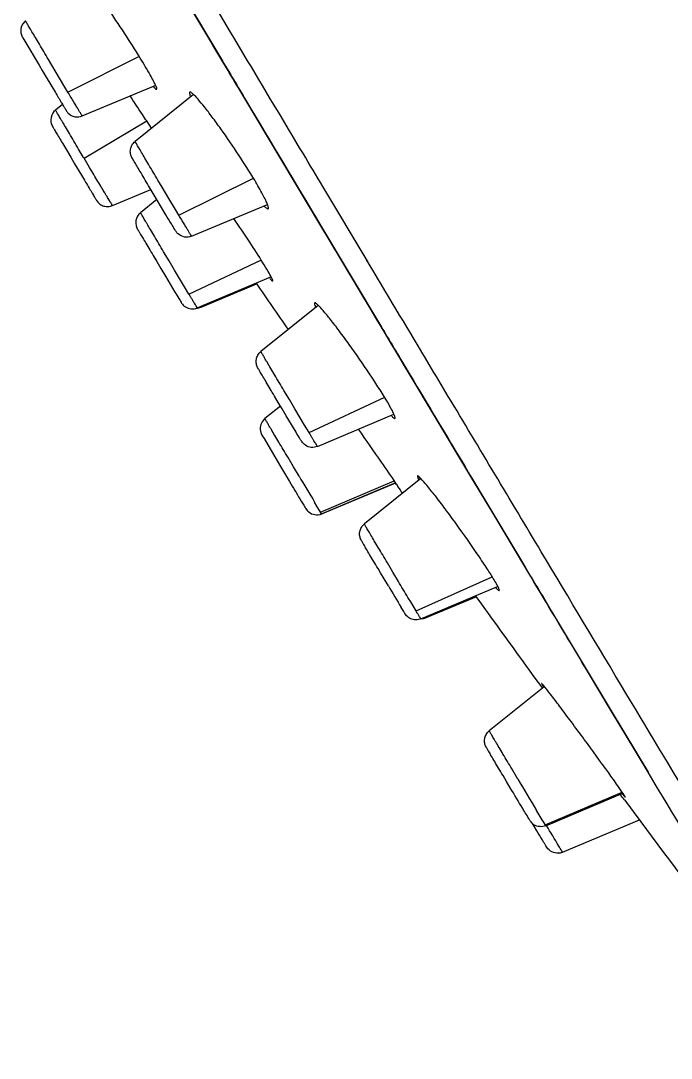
# Model space of a CAD drawing. Extents: x 912 to 2041, y 618 to 1444.
# Drawn here: x 1620.43 to 1635.72, y 1089.43 to 1113.83 of the extents above; entities that cross this region are included whole.
import ezdxf

# ---------------------------------------------------------------- set-up
doc = ezdxf.new("R2010")
doc.units = 0
doc.header["$LTSCALE"] = 10
doc.header["$MEASUREMENT"] = 0
doc.layers.add('1_1', color=7, linetype='CONTINUOUS')

msp = doc.modelspace()

# ---------------------------------------------------------------- linework, layer by layer
at = {"layer": '1_1', "color": 7, "linetype": 'Continuous'}
for p, q in [((1625.131, 1112.945), (1623.621, 1115.473)), ((1623.621, 1115.473), (1625.131, 1112.945)), ((1620.479, 1113.422), (1620.521, 1113.351)), ((1620.521, 1113.351), (1620.859, 1112.781)), ((1620.859, 1112.781), (1620.934, 1112.655)), ((1625.918, 1111.628), (1625.131, 1112.945)), ((1620.934, 1112.655), (1621.028, 1112.498)), ((1621.028, 1112.498), (1621.131, 1112.324)), ((1621.131, 1112.324), (1621.24, 1112.142)), ((1621.873, 1111.589), (1623.584, 1112.308)), ((1624.488, 1112.093), (1623.115, 1110.99)), ((1621.409, 1111.86), (1621.245, 1111.728)), ((1627.483, 1109.008), (1625.918, 1111.628)), ((1623.504, 1111.299), (1623.389, 1111.471)), ((1621.524, 1110.75), (1621.603, 1110.617)), ((1621.603, 1110.617), (1621.685, 1110.478)), ((1621.686, 1110.478), (1621.694, 1110.465)), ((1621.694, 1110.464), (1621.854, 1110.196)), ((1622.584, 1109.48), (1623.485, 1109.859)), ((1623.543, 1109.762), (1623.461, 1109.901)), ((1623.627, 1109.621), (1623.244, 1109.313)), ((1623.635, 1109.607), (1623.543, 1109.762)), ((1623.736, 1109.439), (1623.635, 1109.607)), ((1623.84, 1109.264), (1623.736, 1109.439)), ((1624.444, 1108.76), (1626.228, 1109.51)), ((1627.685, 1108.671), (1627.483, 1109.008)), ((1627.483, 1109.008), (1628.908, 1106.626)), ((1628.908, 1106.626), (1627.685, 1108.671)), ((1623.565, 1108.265), (1623.626, 1108.163)), ((1623.626, 1108.163), (1623.722, 1108.002)), ((1623.722, 1108.002), (1623.829, 1107.823)), ((1623.829, 1107.823), (1624.052, 1107.449)), ((1624.578, 1107.075), (1626.31, 1107.803)), ((1624.667, 1107.091), (1625.991, 1107.647)), ((1627.421, 1107.132), (1626.073, 1106.048)), ((1630.064, 1104.693), (1628.908, 1106.626)), ((1626.482, 1104.853), (1626.394, 1105.002)), ((1626.533, 1104.767), (1626.168, 1104.473)), ((1626.572, 1104.702), (1626.482, 1104.853)), ((1626.671, 1104.536), (1626.572, 1104.702)), ((1631.058, 1103.032), (1630.064, 1104.693)), ((1626.877, 1104.192), (1626.671, 1104.536)), ((1627.402, 1103.819), (1629.199, 1104.574)), ((1626.111, 1104.062), (1626.147, 1104.001)), ((1626.147, 1104.001), (1626.513, 1103.384)), ((1626.513, 1103.384), (1626.605, 1103.229)), ((1626.605, 1103.229), (1626.748, 1102.99)), ((1629.836, 1103.062), (1628.506, 1101.994)), ((1629.775, 1103.076), (1629.804, 1103.089)), ((1631.547, 1102.214), (1631.058, 1103.032)), ((1631.058, 1103.032), (1632.276, 1100.997)), ((1627.502, 1102.234), (1629.249, 1102.968)), ((1627.521, 1102.237), (1629.25, 1102.964)), ((1629.295, 1102.879), (1629.266, 1102.928)), ((1632.276, 1100.997), (1631.547, 1102.214)), ((1628.885, 1100.848), (1628.828, 1100.945)), ((1628.973, 1100.701), (1628.885, 1100.848)), ((1629.07, 1100.538), (1628.973, 1100.701)), ((1629.835, 1099.764), (1631.638, 1100.522)), ((1629.944, 1099.784), (1631.154, 1100.292)), ((1634.312, 1097.6), (1633.8, 1098.454)), ((1632.737, 1098.168), (1631.444, 1097.129)), ((1632.675, 1098.245), (1632.689, 1098.217)), ((1634.87, 1096.67), (1634.312, 1097.6)), ((1634.312, 1097.6), (1635.178, 1096.157)), ((1635.178, 1096.157), (1634.87, 1096.67)), ((1631.849, 1095.941), (1631.768, 1096.077)), ((1631.938, 1095.791), (1631.849, 1095.941)), ((1632.773, 1094.899), (1634.585, 1095.661)), ((1634.579, 1095.563), (1634.531, 1095.628)), ((1634.596, 1095.539), (1634.579, 1095.563)), ((1634.62, 1095.508), (1634.596, 1095.539)), ((1634.638, 1095.575), (1634.624, 1095.603)), ((1632.508, 1094.872), (1632.462, 1094.947)), ((1633.166, 1094.276), (1634.974, 1095.036)), ((1632.564, 1094.776), (1632.508, 1094.872)), ((1633.08, 1094.254), (1633.117, 1094.26)), ((1633.117, 1094.26), (1633.166, 1094.276))]:
    msp.add_line(p, q, dxfattribs=at)
at = {"layer": '1_1', "color": 9, "linetype": 'Continuous'}
for p, q in [((1621.537, 1112.146), (1623.215, 1112.993)), ((1621.341, 1112.475), (1621.079, 1112.914)), ((1621.464, 1112.269), (1621.341, 1112.475)), ((1621.537, 1112.146), (1621.464, 1112.269)), ((1621.916, 1110.594), (1623.389, 1111.472)), ((1621.905, 1110.613), (1621.788, 1110.81)), ((1621.916, 1110.594), (1621.905, 1110.613)), ((1622.047, 1110.375), (1621.916, 1110.594)), ((1622.122, 1110.25), (1622.047, 1110.375)), ((1623.75, 1109.918), (1623.653, 1110.08)), ((1624.146, 1109.255), (1625.903, 1110.125)), ((1623.912, 1109.646), (1623.75, 1109.918)), ((1628.594, 1108.148), (1627.528, 1109.931)), ((1624.065, 1109.391), (1623.912, 1109.646)), ((1624.146, 1109.255), (1624.065, 1109.391)), ((1623.915, 1108.181), (1623.787, 1108.396)), ((1624.044, 1107.965), (1623.915, 1108.181)), ((1624.381, 1107.401), (1626.09, 1108.202)), ((1628.642, 1108.067), (1628.559, 1108.207)), ((1624.277, 1107.574), (1624.044, 1107.965)), ((1624.381, 1107.401), (1624.277, 1107.574)), ((1626.743, 1104.918), (1626.615, 1105.134)), ((1627.205, 1104.145), (1628.986, 1104.98)), ((1626.838, 1104.758), (1626.743, 1104.918)), ((1626.872, 1104.702), (1626.838, 1104.758)), ((1627.102, 1104.318), (1626.872, 1104.702)), ((1627.205, 1104.145), (1627.102, 1104.318)), ((1626.84, 1103.337), (1626.711, 1103.554)), ((1626.97, 1103.12), (1626.84, 1103.337)), ((1627.478, 1102.272), (1629.21, 1103.009)), ((1627.392, 1102.415), (1627.337, 1102.505)), ((1627.478, 1102.272), (1627.392, 1102.415)), ((1627.502, 1102.234), (1627.478, 1102.272)), ((1629.177, 1100.861), (1629.048, 1101.078)), ((1629.307, 1100.644), (1629.177, 1100.861)), ((1629.721, 1099.952), (1631.511, 1100.754)), ((1629.721, 1099.952), (1629.596, 1100.16)), ((1631.989, 1096.209), (1631.978, 1096.227)), ((1632.117, 1095.993), (1631.989, 1096.209)), ((1632.76, 1094.921), (1634.568, 1095.686)), ((1632.617, 1095.157), (1632.557, 1095.257)), ((1632.687, 1095.04), (1632.617, 1095.157)), ((1632.773, 1094.899), (1632.76, 1094.921))]:
    msp.add_line(p, q, dxfattribs=at)
at = {"layer": '1_1', "color": 6, "linetype": 'Continuous'}
for p, q in [((1627.685, 1108.671), (1627.483, 1109.008)), ((1631.548, 1102.214), (1631.058, 1103.032)), ((1632.276, 1100.997), (1631.548, 1102.214)), ((1634.87, 1096.669), (1633.801, 1098.453))]:
    msp.add_line(p, q, dxfattribs=at)
at = {"layer": '1_1', "color": 7, "linetype": 'Continuous'}
for points in [[(1620.539, 1113.827), (1620.521, 1113.812), (1620.473, 1113.754), (1620.446, 1113.699), (1620.431, 1113.642), (1620.427, 1113.591), (1620.431, 1113.542), (1620.443, 1113.497), (1620.454, 1113.469), (1620.462, 1113.452), (1620.466, 1113.444), (1620.47, 1113.438), (1620.479, 1113.422)], [(1626.168, 1104.473), (1626.151, 1104.459), (1626.102, 1104.399), (1626.071, 1104.333), (1626.056, 1104.263), (1626.056, 1104.214), (1626.07, 1104.147), (1626.079, 1104.123), (1626.09, 1104.099), (1626.095, 1104.089), (1626.099, 1104.082), (1626.111, 1104.062)], [(1629.944, 1099.783), (1629.888, 1099.766), (1629.825, 1099.76)]]:
    msp.add_lwpolyline(points, dxfattribs=at)
for centre, radius, start, end in [((1945.184, 1325.946), 386.719, 214.36561, 214.56144), ((1624.551, 1107.368), 0.301, 271.2152, 292.7826), ((1945.184, 1325.946), 386.719, 215.21218, 215.21972), ((1624.831, 1099.998), 5.315, 33.4521, 33.7982), ((1945.184, 1325.946), 386.719, 215.22809, 215.25714), ((1627.405, 1102.512), 0.298, 289.0729, 292.7795), ((1790.574, 1196.805), 188.018, 210.79766, 210.97778), ((1945.184, 1325.946), 386.719, 215.69634, 216.09295), ((1802.604, 1219.881), 209.015, 216.51572, 216.63073), ((1945.184, 1325.946), 386.719, 216.63759, 217.70484)]:
    msp.add_arc(centre, radius, start, end, dxfattribs=at)
at = {"layer": '1_1', "color": 9, "linetype": 'Continuous'}
for centre, radius, start, end in [((1898.502, 1265.029), 316.14, 210.80678, 210.93662), ((1962.567, 1292.855), 384.645, 210.78384, 210.91164)]:
    msp.add_arc(centre, radius, start, end, dxfattribs=at)
for points, knots in [([(1642.344, 1112.214), (1641.435, 1113.879), (1637.427, 1121.152), (1633.305, 1128.361), (1630.083, 1133.899)], [0, 0, 0, 0, 0.228495, 1, 1, 1, 1]), ([(1645.902, 1100.828), (1645.304, 1101.786), (1644.044, 1103.836), (1641.279, 1108.385), (1637.403, 1114.823), (1632.376, 1123.21), (1628.856, 1129.098), (1627.044, 1132.14)], [0, 0, 0, 0, 0.092677, 0.197499, 0.436915, 0.709413, 1, 1, 1, 1]), ([(1625.849, 1131.316), (1627.709, 1128.194), (1631.321, 1122.152), (1636.476, 1113.556), (1640.446, 1106.97), (1643.273, 1102.335), (1644.559, 1100.256), (1645.169, 1099.289)], [0, 0, 0, 0, 0.291499, 0.564562, 0.803922, 0.908291, 1, 1, 1, 1]), ([(1625.674, 1113.033), (1625.253, 1113.739), (1623.524, 1116.634), (1621.796, 1119.529), (1620.49, 1121.719)], [0, 0, 0, 0, 0.243776, 1, 1, 1, 1]), ([(1621.079, 1112.914), (1621.042, 1112.976), (1620.971, 1113.097), (1620.868, 1113.269), (1620.775, 1113.426), (1620.706, 1113.543), (1620.657, 1113.625), (1620.627, 1113.677), (1620.601, 1113.721), (1620.579, 1113.758), (1620.564, 1113.784), (1620.554, 1113.8), (1620.549, 1113.81), (1620.545, 1113.817), (1620.541, 1113.822), (1620.54, 1113.825), (1620.538, 1113.827), (1620.539, 1113.827)], [0, 0, 0, 0, 0.204279, 0.39564, 0.568404, 0.717365, 0.781535, 0.838163, 0.886787, 0.927094, 0.958795, 0.971329, 0.981608, 0.98962, 0.995359, 0.99882, 1, 1, 1, 1]), ([(1627.528, 1109.931), (1627.376, 1110.186), (1626.758, 1111.22), (1626.14, 1112.254), (1625.674, 1113.033)], [0, 0, 0, 0, 0.246491, 1, 1, 1, 1]), ([(1621.873, 1111.589), (1621.873, 1111.589), (1621.872, 1111.59), (1621.871, 1111.591), (1621.869, 1111.595), (1621.865, 1111.601), (1621.859, 1111.612), (1621.848, 1111.628), (1621.836, 1111.649), (1621.82, 1111.675), (1621.802, 1111.705), (1621.773, 1111.753), (1621.73, 1111.824), (1621.673, 1111.92), (1621.608, 1112.029), (1621.561, 1112.106), (1621.537, 1112.146)], [0, 0, 0, 0, 0.001107, 0.004345, 0.009724, 0.017247, 0.038661, 0.068443, 0.106447, 0.152524, 0.20652, 0.268203, 0.413497, 0.586122, 0.782993, 1, 1, 1, 1]), ([(1621.788, 1110.81), (1621.751, 1110.872), (1621.679, 1110.993), (1621.575, 1111.167), (1621.482, 1111.324), (1621.412, 1111.442), (1621.364, 1111.524), (1621.333, 1111.576), (1621.307, 1111.621), (1621.285, 1111.658), (1621.27, 1111.684), (1621.26, 1111.7), (1621.255, 1111.71), (1621.251, 1111.717), (1621.247, 1111.723), (1621.246, 1111.726), (1621.244, 1111.727), (1621.245, 1111.728)], [0, 0, 0, 0, 0.204433, 0.395735, 0.568386, 0.717364, 0.781539, 0.838133, 0.88677, 0.9271, 0.958775, 0.971288, 0.981563, 0.989586, 0.995342, 0.998817, 1, 1, 1, 1]), ([(1623.653, 1110.08), (1623.617, 1110.142), (1623.545, 1110.262), (1623.443, 1110.434), (1623.351, 1110.589), (1623.281, 1110.706), (1623.233, 1110.788), (1623.203, 1110.839), (1623.177, 1110.884), (1623.155, 1110.92), (1623.14, 1110.946), (1623.13, 1110.963), (1623.125, 1110.972), (1623.121, 1110.979), (1623.117, 1110.985), (1623.116, 1110.988), (1623.115, 1110.989), (1623.115, 1110.99)], [0, 0, 0, 0, 0.204251, 0.395581, 0.568326, 0.717297, 0.781474, 0.838076, 0.886714, 0.92705, 0.95875, 0.971271, 0.98155, 0.989575, 0.995332, 0.99881, 1, 1, 1, 1]), ([(1622.584, 1109.481), (1622.583, 1109.48), (1622.583, 1109.482), (1622.581, 1109.484), (1622.579, 1109.489), (1622.575, 1109.495), (1622.57, 1109.502), (1622.562, 1109.516), (1622.549, 1109.537), (1622.531, 1109.567), (1622.509, 1109.603), (1622.483, 1109.646), (1622.442, 1109.714), (1622.383, 1109.812), (1622.304, 1109.944), (1622.216, 1110.092), (1622.154, 1110.196), (1622.122, 1110.25)], [0, 0, 0, 0, 0.001151, 0.004528, 0.010124, 0.017924, 0.027915, 0.040083, 0.070897, 0.110222, 0.157778, 0.213251, 0.276326, 0.42378, 0.596375, 0.789978, 1, 1, 1, 1]), ([(1623.787, 1108.396), (1623.75, 1108.459), (1623.678, 1108.579), (1623.575, 1108.753), (1623.482, 1108.909), (1623.412, 1109.027), (1623.363, 1109.109), (1623.333, 1109.161), (1623.306, 1109.206), (1623.285, 1109.243), (1623.269, 1109.269), (1623.26, 1109.286), (1623.254, 1109.295), (1623.25, 1109.303), (1623.246, 1109.308), (1623.245, 1109.311), (1623.244, 1109.313), (1623.244, 1109.313)], [0, 0, 0, 0, 0.203917, 0.395058, 0.567701, 0.716671, 0.780855, 0.837538, 0.886255, 0.926637, 0.958427, 0.971021, 0.981373, 0.989453, 0.99525, 0.998764, 1, 1, 1, 1]), ([(1624.444, 1108.76), (1624.444, 1108.76), (1624.443, 1108.761), (1624.442, 1108.762), (1624.44, 1108.765), (1624.437, 1108.77), (1624.431, 1108.78), (1624.422, 1108.794), (1624.411, 1108.813), (1624.397, 1108.836), (1624.381, 1108.862), (1624.356, 1108.905), (1624.318, 1108.967), (1624.267, 1109.053), (1624.209, 1109.15), (1624.167, 1109.219), (1624.146, 1109.255)], [0, 0, 0, 0, 0.001091, 0.004303, 0.009636, 0.017078, 0.038237, 0.067677, 0.105294, 0.150982, 0.204591, 0.265894, 0.410637, 0.583278, 0.780954, 1, 1, 1, 1]), ([(1630.48, 1104.995), (1630.33, 1105.246), (1629.717, 1106.27), (1629.105, 1107.294), (1628.642, 1108.067)], [0, 0, 0, 0, 0.244914, 1, 1, 1, 1]), ([(1624.578, 1107.075), (1624.578, 1107.075), (1624.577, 1107.078), (1624.574, 1107.08), (1624.57, 1107.088), (1624.564, 1107.097), (1624.557, 1107.109), (1624.544, 1107.13), (1624.524, 1107.163), (1624.496, 1107.209), (1624.462, 1107.265), (1624.423, 1107.33), (1624.396, 1107.376), (1624.381, 1107.401)], [0, 0, 0, 0, 0.004168, 0.0165, 0.037006, 0.065673, 0.102416, 0.147124, 0.259987, 0.403372, 0.575981, 0.775627, 1, 1, 1, 1]), ([(1624.667, 1107.09), (1624.667, 1107.09), (1624.667, 1107.092), (1624.665, 1107.093), (1624.663, 1107.097), (1624.661, 1107.1), (1624.66, 1107.102)], [0, 0, 0, 0, 0.063669, 0.251373, 0.563511, 1, 1, 1, 1]), ([(1626.615, 1105.134), (1626.578, 1105.196), (1626.506, 1105.316), (1626.403, 1105.489), (1626.311, 1105.645), (1626.241, 1105.763), (1626.192, 1105.845), (1626.162, 1105.897), (1626.136, 1105.941), (1626.114, 1105.978), (1626.099, 1106.004), (1626.089, 1106.021), (1626.083, 1106.03), (1626.079, 1106.038), (1626.076, 1106.043), (1626.075, 1106.046), (1626.073, 1106.048), (1626.073, 1106.048)], [0, 0, 0, 0, 0.203862, 0.394978, 0.567619, 0.716601, 0.780795, 0.837488, 0.886215, 0.926607, 0.958408, 0.971006, 0.981362, 0.989445, 0.995245, 0.998762, 1, 1, 1, 1]), ([(1638.007, 1092.52), (1637.481, 1093.365), (1636.355, 1095.192), (1634.581, 1098.137), (1632.601, 1101.451), (1631.208, 1103.777), (1630.48, 1104.995)], [0, 0, 0, 0, 0.204937, 0.441836, 0.707864, 1, 1, 1, 1]), ([(1626.711, 1103.554), (1626.674, 1103.617), (1626.602, 1103.738), (1626.499, 1103.911), (1626.406, 1104.068), (1626.336, 1104.186), (1626.287, 1104.269), (1626.256, 1104.321), (1626.23, 1104.365), (1626.208, 1104.402), (1626.193, 1104.428), (1626.183, 1104.445), (1626.177, 1104.455), (1626.173, 1104.462), (1626.17, 1104.468), (1626.169, 1104.471), (1626.167, 1104.472), (1626.168, 1104.473)], [0, 0, 0, 0, 0.203968, 0.395195, 0.567899, 0.716956, 0.781144, 0.837801, 0.886525, 0.926916, 0.958644, 0.971197, 0.981514, 0.989574, 0.995353, 0.998832, 1, 1, 1, 1]), ([(1627.402, 1103.819), (1627.402, 1103.818), (1627.401, 1103.822), (1627.398, 1103.824), (1627.394, 1103.832), (1627.388, 1103.841), (1627.381, 1103.853), (1627.368, 1103.874), (1627.348, 1103.906), (1627.32, 1103.953), (1627.286, 1104.009), (1627.247, 1104.074), (1627.22, 1104.12), (1627.205, 1104.145)], [0, 0, 0, 0, 0.00417, 0.016504, 0.037013, 0.065685, 0.102434, 0.147149, 0.260027, 0.403421, 0.576034, 0.775668, 1, 1, 1, 1]), ([(1629.048, 1101.078), (1629.011, 1101.141), (1628.939, 1101.261), (1628.836, 1101.434), (1628.743, 1101.591), (1628.674, 1101.708), (1628.625, 1101.791), (1628.594, 1101.842), (1628.568, 1101.887), (1628.546, 1101.924), (1628.531, 1101.95), (1628.522, 1101.966), (1628.516, 1101.976), (1628.512, 1101.983), (1628.508, 1101.989), (1628.508, 1101.992), (1628.506, 1101.993), (1628.506, 1101.994)], [0, 0, 0, 0, 0.204002, 0.395265, 0.568, 0.717071, 0.781268, 0.837921, 0.886632, 0.927003, 0.958696, 0.97123, 0.981529, 0.989573, 0.995345, 0.998824, 1, 1, 1, 1]), ([(1629.596, 1100.16), (1629.574, 1100.196), (1629.478, 1100.358), (1629.381, 1100.519), (1629.307, 1100.644)], [0, 0, 0, 0, 0.225721, 1, 1, 1, 1]), ([(1629.835, 1099.764), (1629.835, 1099.764), (1629.834, 1099.766), (1629.832, 1099.767), (1629.83, 1099.771), (1629.825, 1099.779), (1629.817, 1099.793), (1629.804, 1099.814), (1629.788, 1099.84), (1629.768, 1099.873), (1629.746, 1099.91), (1629.729, 1099.937), (1629.721, 1099.952)], [0, 0, 0, 0, 0.004151, 0.016299, 0.036434, 0.064534, 0.144519, 0.256036, 0.398538, 0.570858, 0.771758, 1, 1, 1, 1]), ([(1629.944, 1099.783), (1629.943, 1099.783), (1629.943, 1099.785), (1629.942, 1099.786), (1629.94, 1099.789), (1629.938, 1099.792), (1629.937, 1099.793)], [0, 0, 0, 0, 0.064018, 0.25222, 0.564461, 1, 1, 1, 1]), ([(1631.978, 1096.227), (1631.942, 1096.288), (1631.871, 1096.407), (1631.769, 1096.578), (1631.678, 1096.732), (1631.609, 1096.848), (1631.561, 1096.929), (1631.531, 1096.98), (1631.505, 1097.024), (1631.484, 1097.06), (1631.469, 1097.085), (1631.46, 1097.102), (1631.454, 1097.111), (1631.45, 1097.118), (1631.447, 1097.124), (1631.446, 1097.127), (1631.444, 1097.128), (1631.444, 1097.129)], [0, 0, 0, 0, 0.204515, 0.395977, 0.568698, 0.717605, 0.7817, 0.83828, 0.886902, 0.927167, 0.95882, 0.971348, 0.981639, 0.989665, 0.995401, 0.998842, 1, 1, 1, 1]), ([(1632.76, 1094.921), (1632.755, 1094.927), (1632.731, 1094.967), (1632.707, 1095.007), (1632.687, 1095.04)], [0, 0, 0, 0, 0.169389, 1, 1, 1, 1]), ([(1633.132, 1094.329), (1633.114, 1094.359), (1633, 1094.55), (1632.886, 1094.74), (1632.79, 1094.901)], [0, 0, 0, 0, 0.157192, 1, 1, 1, 1]), ([(1633.166, 1094.276), (1633.165, 1094.276), (1633.165, 1094.278), (1633.163, 1094.279), (1633.16, 1094.284), (1633.157, 1094.29), (1633.152, 1094.297), (1633.144, 1094.311), (1633.137, 1094.322), (1633.132, 1094.329)], [0, 0, 0, 0, 0.016487, 0.064315, 0.143348, 0.253401, 0.394284, 0.565806, 1, 1, 1, 1])]:
    msp.add_open_spline(points, degree=3, knots=knots, dxfattribs=at)
at = {"layer": '1_1', "color": 6, "linetype": 'Continuous'}
for points, knots in [([(1625.918, 1111.628), (1625.712, 1111.972), (1624.875, 1113.373), (1624.039, 1114.773), (1623.408, 1115.83)], [0, 0, 0, 0, 0.246005, 1, 1, 1, 1]), ([(1630.064, 1104.693), (1629.871, 1105.015), (1629.078, 1106.341), (1628.285, 1107.667), (1627.685, 1108.671)], [0, 0, 0, 0, 0.24342, 1, 1, 1, 1])]:
    msp.add_open_spline(points, degree=3, knots=knots, dxfattribs=at)
at = {"layer": '1_1', "color": 7, "linetype": 'Continuous'}
for points, knots in [([(1623.237, 1112.948), (1623.116, 1113.145), (1622.862, 1113.544), (1622.539, 1114.027), (1622.285, 1114.391), (1622.122, 1114.615), (1621.989, 1114.789), (1621.909, 1114.886), (1621.875, 1114.923)], [0, 0, 0, 0, 0.28948, 0.590769, 0.726119, 0.843941, 0.936512, 1, 1, 1, 1]), ([(1623.603, 1112.298), (1623.588, 1112.334), (1623.544, 1112.42), (1623.425, 1112.639), (1623.317, 1112.818), (1623.237, 1112.948)], [0, 0, 0, 0, 0.160758, 0.386429, 1, 1, 1, 1]), ([(1625.131, 1112.945), (1625.33, 1112.611), (1626.114, 1111.299), (1626.899, 1109.986), (1627.483, 1109.008)], [0, 0, 0, 0, 0.254507, 1, 1, 1, 1]), ([(1623.549, 1112.274), (1623.558, 1112.264), (1623.573, 1112.248), (1623.595, 1112.229), (1623.609, 1112.218), (1623.619, 1112.214), (1623.622, 1112.215)], [0, 0, 0, 0, 0.403055, 0.701572, 0.896492, 1, 1, 1, 1]), ([(1623.622, 1112.215), (1623.625, 1112.217), (1623.628, 1112.226), (1623.621, 1112.254), (1623.612, 1112.279), (1623.603, 1112.298)], [0, 0, 0, 0, 0.096445, 0.283417, 1, 1, 1, 1]), ([(1621.24, 1112.142), (1621.287, 1112.064), (1621.351, 1111.957), (1621.428, 1111.828), (1621.466, 1111.765), (1621.5, 1111.709), (1621.558, 1111.627), (1621.693, 1111.553), (1621.818, 1111.566), (1621.873, 1111.589)], [0, 0, 0, 0, 0.295012, 0.404849, 0.484976, 0.534405, 0.617205, 0.808335, 1, 1, 1, 1]), ([(1623.389, 1111.471), (1623.355, 1111.522), (1623.222, 1111.721), (1623.09, 1111.92), (1622.992, 1112.068)], [0, 0, 0, 0, 0.257523, 1, 1, 1, 1]), ([(1624.398, 1112.15), (1624.395, 1112.147), (1624.391, 1112.134), (1624.397, 1112.096), (1624.409, 1112.064), (1624.418, 1112.04)], [0, 0, 0, 0, 0.116891, 0.313703, 1, 1, 1, 1]), ([(1624.482, 1112.102), (1624.472, 1112.111), (1624.454, 1112.126), (1624.43, 1112.144), (1624.406, 1112.156), (1624.398, 1112.15)], [0, 0, 0, 0, 0.402619, 0.698432, 1, 1, 1, 1]), ([(1625.928, 1110.075), (1625.807, 1110.275), (1625.548, 1110.684), (1625.211, 1111.178), (1624.938, 1111.553), (1624.76, 1111.785), (1624.612, 1111.966), (1624.522, 1112.065), (1624.482, 1112.102)], [0, 0, 0, 0, 0.28142, 0.582188, 0.719279, 0.839475, 0.934194, 1, 1, 1, 1]), ([(1621.245, 1111.728), (1621.192, 1111.686), (1621.116, 1111.563), (1621.137, 1111.403), (1621.19, 1111.314), (1621.227, 1111.251), (1621.28, 1111.162), (1621.349, 1111.045), (1621.432, 1110.904), (1621.492, 1110.803), (1621.524, 1110.75)], [0, 0, 0, 0, 0.182151, 0.358902, 0.401936, 0.463343, 0.557844, 0.682257, 0.831658, 1, 1, 1, 1]), ([(1623.461, 1109.901), (1623.424, 1109.961), (1623.356, 1110.077), (1623.259, 1110.239), (1623.177, 1110.378), (1623.113, 1110.485), (1623.07, 1110.56), (1623.032, 1110.622), (1623.003, 1110.698), (1623, 1110.803), (1623.037, 1110.909), (1623.086, 1110.967), (1623.115, 1110.99)], [0, 0, 0, 0, 0.170192, 0.324812, 0.456387, 0.558637, 0.627027, 0.66447, 0.733887, 0.822485, 0.911213, 1, 1, 1, 1]), ([(1621.854, 1110.196), (1621.886, 1110.142), (1621.947, 1110.041), (1622.031, 1109.9), (1622.102, 1109.782), (1622.155, 1109.693), (1622.193, 1109.63), (1622.23, 1109.569), (1622.288, 1109.51), (1622.38, 1109.464), (1622.484, 1109.452), (1622.552, 1109.467), (1622.584, 1109.481)], [0, 0, 0, 0, 0.167737, 0.316718, 0.440858, 0.535198, 0.596505, 0.638127, 0.724687, 0.816354, 0.908085, 1, 1, 1, 1]), ([(1626.23, 1109.506), (1626.217, 1109.54), (1626.182, 1109.617), (1626.084, 1109.809), (1625.994, 1109.963), (1625.928, 1110.075)], [0, 0, 0, 0, 0.168793, 0.395825, 1, 1, 1, 1]), ([(1626.154, 1109.464), (1626.171, 1109.447), (1626.195, 1109.426), (1626.226, 1109.408), (1626.239, 1109.406), (1626.243, 1109.408)], [0, 0, 0, 0, 0.67965, 0.878544, 1, 1, 1, 1]), ([(1626.243, 1109.408), (1626.252, 1109.411), (1626.251, 1109.439), (1626.243, 1109.469), (1626.235, 1109.493), (1626.23, 1109.506)], [0, 0, 0, 0, 0.294813, 0.592404, 1, 1, 1, 1]), ([(1623.244, 1109.313), (1623.216, 1109.291), (1623.168, 1109.235), (1623.13, 1109.132), (1623.13, 1109.028), (1623.159, 1108.95), (1623.196, 1108.889), (1623.236, 1108.819), (1623.296, 1108.718), (1623.373, 1108.588), (1623.465, 1108.433), (1623.531, 1108.323), (1623.565, 1108.265)], [0, 0, 0, 0, 0.089908, 0.179786, 0.269533, 0.346479, 0.383754, 0.449568, 0.548936, 0.677825, 0.830484, 1, 1, 1, 1]), ([(1624.444, 1108.76), (1624.392, 1108.738), (1624.273, 1108.724), (1624.144, 1108.789), (1624.087, 1108.855), (1624.064, 1108.891), (1624.028, 1108.952), (1623.952, 1109.078), (1623.883, 1109.194), (1623.84, 1109.264)], [0, 0, 0, 0, 0.194319, 0.388196, 0.470424, 0.491265, 0.536823, 0.715631, 1, 1, 1, 1]), ([(1626.12, 1108.138), (1626.02, 1108.299), (1625.795, 1108.648), (1625.565, 1108.993), (1625.438, 1109.179)], [0, 0, 0, 0, 0.458062, 1, 1, 1, 1]), ([(1626.323, 1107.787), (1626.299, 1107.836), (1626.232, 1107.953), (1626.162, 1108.069), (1626.12, 1108.138)], [0, 0, 0, 0, 0.402738, 1, 1, 1, 1]), ([(1626.282, 1107.77), (1626.29, 1107.761), (1626.305, 1107.745), (1626.324, 1107.725), (1626.337, 1107.714), (1626.346, 1107.709), (1626.349, 1107.71)], [0, 0, 0, 0, 0.411477, 0.713644, 0.907288, 1, 1, 1, 1]), ([(1626.349, 1107.71), (1626.351, 1107.711), (1626.352, 1107.721), (1626.347, 1107.734), (1626.338, 1107.759), (1626.329, 1107.776), (1626.323, 1107.787)], [0, 0, 0, 0, 0.083272, 0.269438, 0.574523, 1, 1, 1, 1]), ([(1624.052, 1107.449), (1624.082, 1107.399), (1624.123, 1107.332), (1624.17, 1107.253), (1624.193, 1107.216), (1624.226, 1107.161), (1624.297, 1107.088), (1624.433, 1107.04), (1624.533, 1107.056), (1624.578, 1107.075)], [0, 0, 0, 0, 0.243255, 0.327295, 0.384714, 0.423744, 0.595295, 0.797466, 1, 1, 1, 1]), ([(1627.338, 1107.193), (1627.335, 1107.191), (1627.332, 1107.18), (1627.338, 1107.15), (1627.349, 1107.124), (1627.357, 1107.105)], [0, 0, 0, 0, 0.112567, 0.307642, 1, 1, 1, 1]), ([(1627.411, 1107.148), (1627.396, 1107.162), (1627.376, 1107.18), (1627.35, 1107.195), (1627.34, 1107.195), (1627.338, 1107.193)], [0, 0, 0, 0, 0.696932, 0.88935, 1, 1, 1, 1]), ([(1629.016, 1104.916), (1628.893, 1105.121), (1628.611, 1105.557), (1628.24, 1106.093), (1627.929, 1106.518), (1627.724, 1106.786), (1627.555, 1106.993), (1627.455, 1107.106), (1627.411, 1107.148)], [0, 0, 0, 0, 0.261497, 0.565819, 0.709731, 0.835267, 0.933818, 1, 1, 1, 1]), ([(1628.908, 1106.626), (1629.091, 1106.319), (1629.808, 1105.12), (1630.525, 1103.923), (1631.058, 1103.032)], [0, 0, 0, 0, 0.256718, 1, 1, 1, 1]), ([(1626.394, 1105.002), (1626.359, 1105.06), (1626.294, 1105.17), (1626.202, 1105.324), (1626.125, 1105.454), (1626.065, 1105.555), (1626.025, 1105.624), (1625.988, 1105.686), (1625.96, 1105.764), (1625.96, 1105.868), (1625.997, 1105.971), (1626.045, 1106.026), (1626.073, 1106.048)], [0, 0, 0, 0, 0.169523, 0.322191, 0.451048, 0.550307, 0.61592, 0.653712, 0.730737, 0.820402, 0.910153, 1, 1, 1, 1]), ([(1629.21, 1104.558), (1629.189, 1104.608), (1629.126, 1104.729), (1629.058, 1104.846), (1629.016, 1104.916)], [0, 0, 0, 0, 0.402676, 1, 1, 1, 1]), ([(1629.144, 1104.53), (1629.161, 1104.515), (1629.183, 1104.494), (1629.21, 1104.477), (1629.221, 1104.474), (1629.224, 1104.476)], [0, 0, 0, 0, 0.687103, 0.885382, 1, 1, 1, 1]), ([(1629.224, 1104.476), (1629.232, 1104.479), (1629.23, 1104.503), (1629.222, 1104.527), (1629.215, 1104.547), (1629.21, 1104.558)], [0, 0, 0, 0, 0.287072, 0.586506, 1, 1, 1, 1]), ([(1629.248, 1102.954), (1629.138, 1103.119), (1628.844, 1103.542), (1628.55, 1103.965), (1628.369, 1104.225)], [0, 0, 0, 0, 0.384471, 1, 1, 1, 1]), ([(1627.402, 1103.819), (1627.357, 1103.8), (1627.257, 1103.784), (1627.122, 1103.832), (1627.05, 1103.904), (1627.017, 1103.96), (1626.994, 1103.996), (1626.947, 1104.075), (1626.907, 1104.142), (1626.877, 1104.192)], [0, 0, 0, 0, 0.202193, 0.404086, 0.576643, 0.61546, 0.67283, 0.756827, 1, 1, 1, 1]), ([(1626.748, 1102.99), (1626.789, 1102.921), (1626.91, 1102.719), (1627.03, 1102.516), (1627.111, 1102.384)], [0, 0, 0, 0, 0.340245, 1, 1, 1, 1]), ([(1629.755, 1103.126), (1629.752, 1103.124), (1629.752, 1103.113), (1629.757, 1103.096), (1629.768, 1103.068), (1629.778, 1103.048), (1629.784, 1103.037)], [0, 0, 0, 0, 0.096758, 0.289418, 0.590129, 1, 1, 1, 1]), ([(1629.833, 1103.065), (1629.824, 1103.075), (1629.807, 1103.093), (1629.783, 1103.113), (1629.768, 1103.124), (1629.757, 1103.128), (1629.755, 1103.126)], [0, 0, 0, 0, 0.415478, 0.71768, 0.907833, 1, 1, 1, 1]), ([(1631.556, 1100.682), (1631.504, 1100.769), (1631.382, 1100.962), (1631.09, 1101.4), (1630.76, 1101.87), (1630.418, 1102.335), (1630.186, 1102.641), (1629.996, 1102.88), (1629.882, 1103.015), (1629.833, 1103.065)], [0, 0, 0, 0, 0.102702, 0.233058, 0.536738, 0.687766, 0.820961, 0.928179, 1, 1, 1, 1]), ([(1627.111, 1102.384), (1627.117, 1102.374), (1627.14, 1102.335), (1627.205, 1102.258), (1627.341, 1102.199), (1627.452, 1102.213), (1627.502, 1102.234)], [0, 0, 0, 0, 0.073572, 0.299477, 0.649337, 1, 1, 1, 1]), ([(1628.828, 1100.945), (1628.793, 1101.003), (1628.727, 1101.114), (1628.635, 1101.268), (1628.558, 1101.399), (1628.498, 1101.5), (1628.458, 1101.57), (1628.421, 1101.631), (1628.392, 1101.709), (1628.392, 1101.813), (1628.43, 1101.916), (1628.478, 1101.971), (1628.506, 1101.994)], [0, 0, 0, 0, 0.169563, 0.322333, 0.451328, 0.550738, 0.616489, 0.654074, 0.730855, 0.820476, 0.910228, 1, 1, 1, 1]), ([(1633.8, 1098.454), (1633.677, 1098.659), (1633.169, 1099.507), (1632.661, 1100.354), (1632.276, 1100.997)], [0, 0, 0, 0, 0.242445, 1, 1, 1, 1]), ([(1632.276, 1100.997), (1632.453, 1100.702), (1633.131, 1099.57), (1633.81, 1098.438), (1634.312, 1097.6)], [0, 0, 0, 0, 0.260403, 1, 1, 1, 1]), ([(1631.65, 1100.516), (1631.644, 1100.527), (1631.615, 1100.584), (1631.582, 1100.639), (1631.556, 1100.682)], [0, 0, 0, 0, 0.199954, 1, 1, 1, 1]), ([(1631.59, 1100.5), (1631.6, 1100.489), (1631.619, 1100.47), (1631.644, 1100.446), (1631.661, 1100.433), (1631.673, 1100.428), (1631.677, 1100.43)], [0, 0, 0, 0, 0.406579, 0.707218, 0.902148, 1, 1, 1, 1]), ([(1631.677, 1100.43), (1631.679, 1100.431), (1631.681, 1100.441), (1631.672, 1100.469), (1631.66, 1100.496), (1631.65, 1100.516)], [0, 0, 0, 0, 0.090226, 0.277233, 1, 1, 1, 1]), ([(1629.835, 1099.764), (1629.798, 1099.748), (1629.716, 1099.732), (1629.594, 1099.759), (1629.509, 1099.819), (1629.468, 1099.875), (1629.447, 1099.909), (1629.418, 1099.957), (1629.393, 1099.999), (1629.374, 1100.031)], [0, 0, 0, 0, 0.203809, 0.407556, 0.611249, 0.714688, 0.754558, 0.814226, 1, 1, 1, 1]), ([(1632.729, 1098.185), (1632.722, 1098.194), (1632.709, 1098.21), (1632.692, 1098.229), (1632.682, 1098.241), (1632.677, 1098.245), (1632.675, 1098.246), (1632.674, 1098.246)], [0, 0, 0, 0, 0.43272, 0.743794, 0.931858, 0.979954, 1, 1, 1, 1]), ([(1632.689, 1098.217), (1632.69, 1098.214), (1632.699, 1098.2), (1632.708, 1098.186), (1632.716, 1098.175)], [0, 0, 0, 0, 0.206955, 1, 1, 1, 1]), ([(1634.596, 1095.646), (1634.553, 1095.711), (1634.439, 1095.876), (1634.134, 1096.304), (1633.77, 1096.803), (1633.384, 1097.326), (1633.117, 1097.684), (1632.902, 1097.966), (1632.779, 1098.125), (1632.729, 1098.185)], [0, 0, 0, 0, 0.074573, 0.190939, 0.50014, 0.662162, 0.809345, 0.925279, 1, 1, 1, 1]), ([(1631.768, 1096.077), (1631.733, 1096.135), (1631.667, 1096.246), (1631.575, 1096.401), (1631.497, 1096.533), (1631.437, 1096.634), (1631.396, 1096.704), (1631.359, 1096.766), (1631.331, 1096.843), (1631.33, 1096.948), (1631.368, 1097.051), (1631.416, 1097.106), (1631.444, 1097.129)], [0, 0, 0, 0, 0.169636, 0.32257, 0.451779, 0.551415, 0.617366, 0.654843, 0.731057, 0.820591, 0.910296, 1, 1, 1, 1]), ([(1637.5, 1092.291), (1637.324, 1092.584), (1636.549, 1093.873), (1635.775, 1095.161), (1635.178, 1096.157)], [0, 0, 0, 0, 0.2275, 1, 1, 1, 1]), ([(1632.391, 1095.036), (1632.337, 1095.124), (1632.186, 1095.376), (1632.035, 1095.628), (1631.938, 1095.791)], [0, 0, 0, 0, 0.352482, 1, 1, 1, 1]), ([(1634.579, 1095.64), (1634.587, 1095.63), (1634.601, 1095.613), (1634.617, 1095.594), (1634.627, 1095.584), (1634.632, 1095.578), (1634.635, 1095.576), (1634.637, 1095.574), (1634.638, 1095.574)], [0, 0, 0, 0, 0.427832, 0.737482, 0.847537, 0.927585, 0.977812, 1, 1, 1, 1]), ([(1634.624, 1095.603), (1634.622, 1095.606), (1634.613, 1095.621), (1634.604, 1095.635), (1634.596, 1095.646)], [0, 0, 0, 0, 0.2068, 1, 1, 1, 1]), ([(1632.773, 1094.899), (1632.729, 1094.881), (1632.63, 1094.865), (1632.494, 1094.911), (1632.422, 1094.984), (1632.396, 1095.027), (1632.391, 1095.035)], [0, 0, 0, 0, 0.326626, 0.652716, 0.936105, 1, 1, 1, 1]), ([(1633.117, 1094.26), (1633.064, 1094.248), (1632.95, 1094.253), (1632.838, 1094.328), (1632.79, 1094.401), (1632.762, 1094.448), (1632.728, 1094.503), (1632.661, 1094.615), (1632.605, 1094.708), (1632.564, 1094.776)], [0, 0, 0, 0, 0.199645, 0.397935, 0.469103, 0.519716, 0.599656, 0.70823, 1, 1, 1, 1])]:
    msp.add_open_spline(points, degree=3, knots=knots, dxfattribs=at)

doc.saveas('drawing.dxf')
